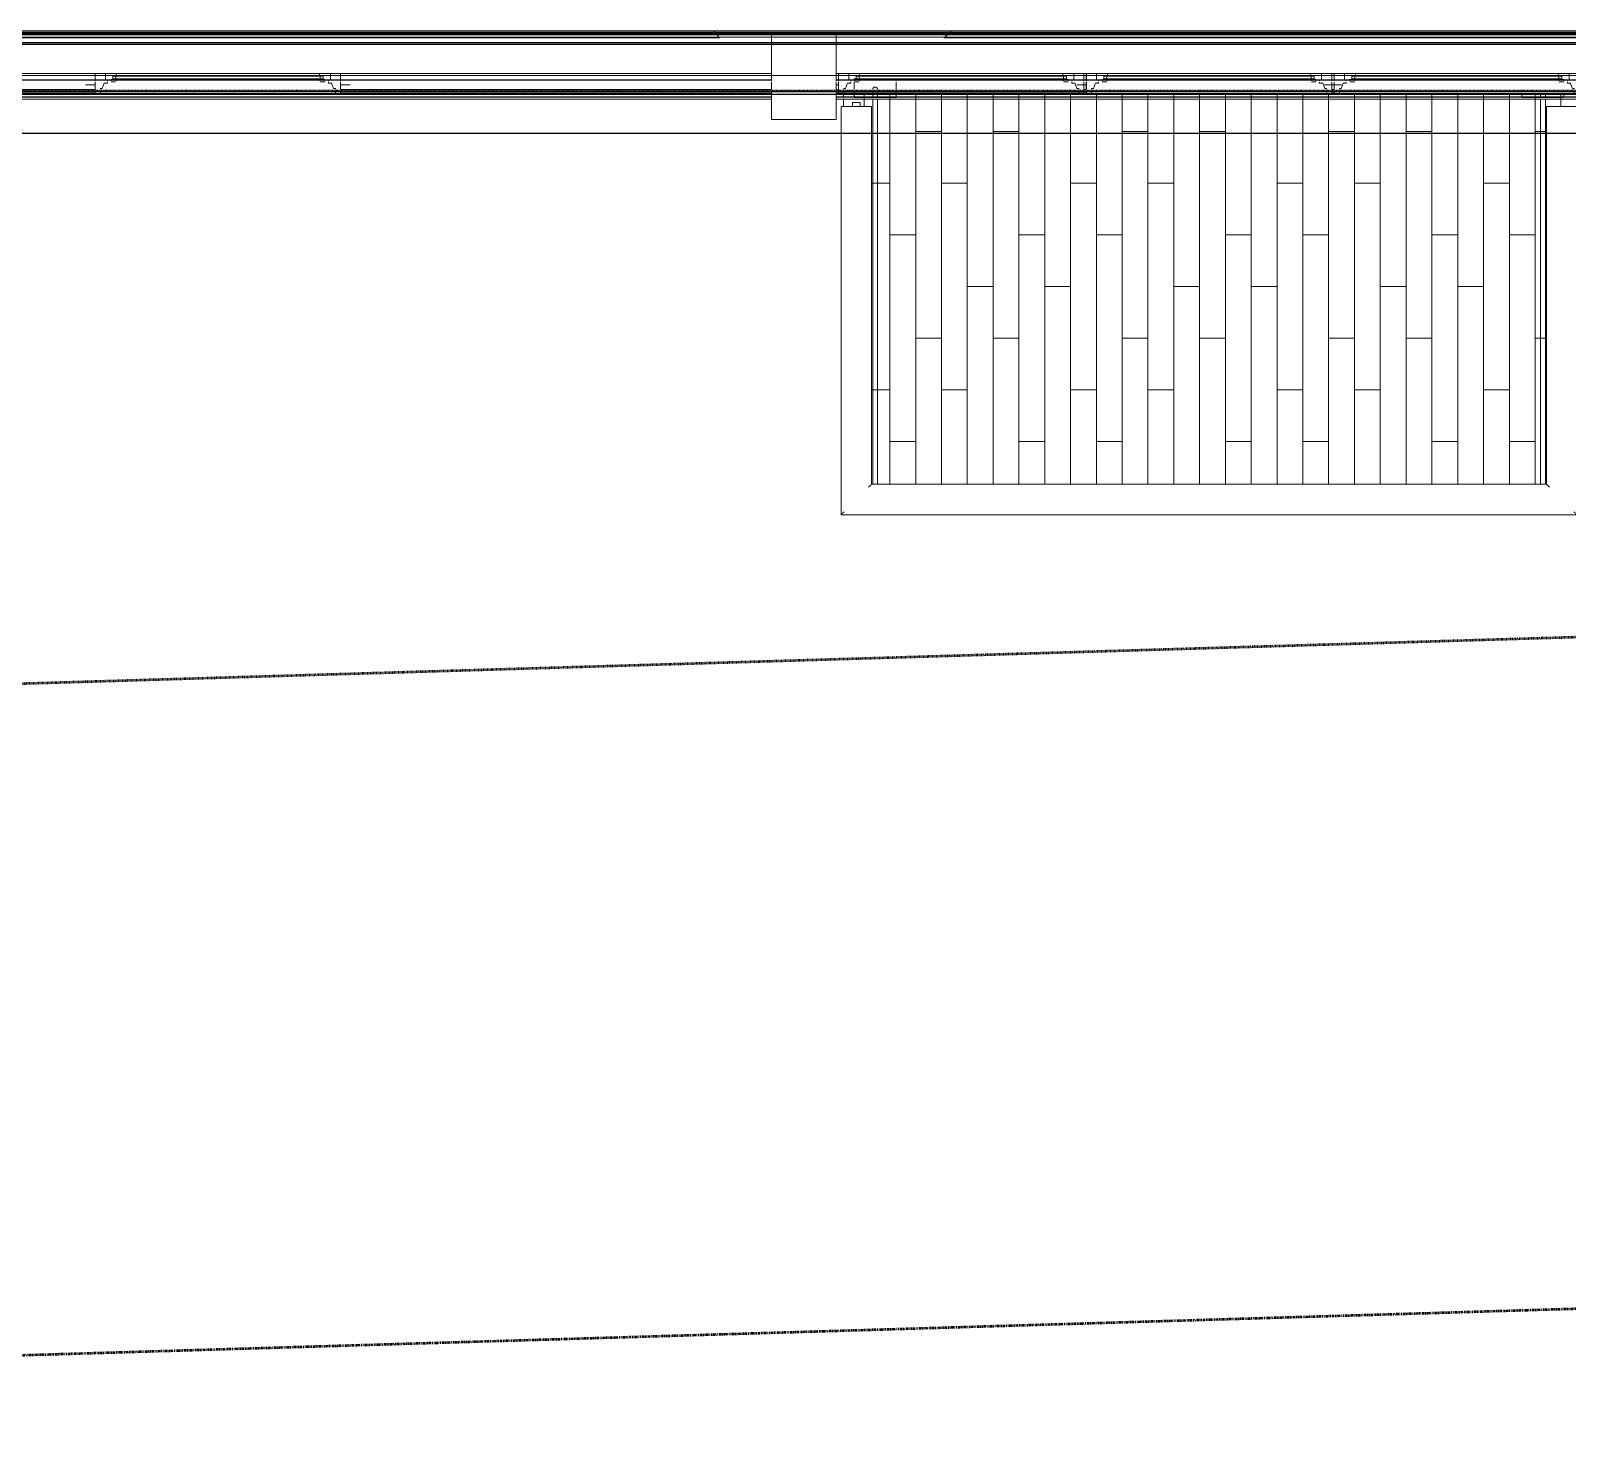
# Model space of a CAD drawing. Header units: inches. Extents: x -4235 to -464, y 9767 to 12269.
# Drawn here: x -3415.7 to -3177.6, y 9772 to 9989.6 of the extents above; entities that cross this region are included whole.
import ezdxf

# ---------------------------------------------------------------- set-up
doc = ezdxf.new("R2010")
doc.units = ezdxf.units.IN
doc.header["$MEASUREMENT"] = 0
doc.linetypes.add('Dash 1_16_', pattern=[0.125, 0.0625, -0.0625])
doc.linetypes.add('Double Dash 3_8_', pattern=[1, 0.375, -0.125, 0.125, -0.125, 0.125, -0.125])
for name, color, linetype, lineweight in [('A-DOOR-1', 31, 'Continuous', 9), ('A-DOOR-FRAM', 31, 'Continuous', 20), ('A-FLOR-1', 192, 'Continuous', 9), ('A-FLOR-HRAL', 11, 'Continuous', 9), ('A-FLOR-PATT-1', 9, 'Continuous', 9), ('A-GENM', 5, 'Continuous', 9), ('A-GLAZ-1', 151, 'Continuous', 9), ('A-GLAZ-2', 151, 'Continuous', 20), ('A-ROOF-1', 10, 'Dash 1_16_', 9), ('A-WALL-1', 113, 'Continuous', 9), ('C-PROP-LINE', 91, 'Double Dash 3_8_', 50), ('C-PROP-LINE-1', 91, 'Dash 1_16_', 50)]:
    doc.layers.add(name, color=color, linetype=linetype, lineweight=lineweight)

# ---------------------------------------------------------------- blocks, each defined once
blk = doc.blocks.new('Basic Wall _ EXT - FIBER CEMENT - LARGE - ___-2505169-BACKGROUND - ROOF PLAN')
at = {"layer": 'A-WALL-1'}
for p, q in [((-3444.51, 9981.94), (-3405.74, 9981.94)), ((-3405.74, 9981.94), (-3444.51, 9981.94)), ((-3405.74, 9981.91), (-3444.51, 9981.91)), ((-3405.74, 9981.91), (-3444.51, 9981.91)), ((-3367.71, 9981.94), (-3300.91, 9981.94)), ((-3300.91, 9981.94), (-3367.71, 9981.94)), ((-3300.91, 9981.91), (-3367.71, 9981.91)), ((-3300.91, 9981.91), (-3367.71, 9981.91)), ((-3290.91, 9981.94), (-3288.11, 9981.94)), ((-3288.11, 9981.94), (-3290.91, 9981.94)), ((-3288.11, 9981.91), (-3290.91, 9981.91)), ((-3288.11, 9981.91), (-3290.91, 9981.91)), ((-3288.11, 9981.94), (-3288.01, 9981.94)), ((-3288.01, 9981.94), (-3288.11, 9981.94)), ((-3288.01, 9981.91), (-3288.11, 9981.91)), ((-3288.01, 9981.91), (-3288.11, 9981.91)), ((-3287.98, 9981.94), (-3287.68, 9981.94)), ((-3287.68, 9981.94), (-3287.98, 9981.94)), ((-3287.68, 9981.91), (-3287.98, 9981.91)), ((-3287.68, 9981.91), (-3287.98, 9981.91)), ((-3287.65, 9981.94), (-3282.57, 9981.94)), ((-3282.57, 9981.94), (-3287.65, 9981.94)), ((-3282.57, 9981.91), (-3287.64, 9981.91)), ((-3282.57, 9981.91), (-3287.64, 9981.91)), ((-3282.53, 9981.94), (-3282.05, 9981.94)), ((-3282.05, 9981.94), (-3282.53, 9981.94)), ((-3282.05, 9981.91), (-3282.53, 9981.91)), ((-3282.05, 9981.91), (-3282.53, 9981.91)), ((-3282.03, 9981.94), (-3281.73, 9981.94)), ((-3281.73, 9981.94), (-3282.03, 9981.94)), ((-3281.73, 9981.91), (-3282.03, 9981.91)), ((-3281.73, 9981.91), (-3282.03, 9981.91)), ((-3281.72, 9981.94), (-3281.62, 9981.94)), ((-3281.62, 9981.94), (-3281.72, 9981.94)), ((-3281.62, 9981.91), (-3281.72, 9981.91)), ((-3281.62, 9981.91), (-3281.72, 9981.91)), ((-3281.62, 9981.94), (-3252.14, 9981.94)), ((-3252.14, 9981.94), (-3281.62, 9981.94)), ((-3252.14, 9981.91), (-3281.62, 9981.91)), ((-3252.14, 9981.91), (-3281.62, 9981.91)), ((-3214.11, 9981.94), (-3213.74, 9981.94)), ((-3213.74, 9981.94), (-3214.11, 9981.94)), ((-3213.74, 9981.91), (-3214.11, 9981.91)), ((-3213.74, 9981.91), (-3214.11, 9981.91)), ((-3405.74, 9979.9), (-3444.51, 9979.9)), ((-3405.74, 9979.9), (-3444.51, 9979.9)), ((-3444.51, 9979.87), (-3405.74, 9979.87)), ((-3405.74, 9979.87), (-3444.51, 9979.87)), ((-3300.91, 9979.9), (-3367.71, 9979.9)), ((-3300.91, 9979.9), (-3367.71, 9979.9)), ((-3367.71, 9979.87), (-3300.91, 9979.87)), ((-3300.91, 9979.87), (-3367.71, 9979.87)), ((-3288.12, 9979.9), (-3290.91, 9979.9)), ((-3288.12, 9979.9), (-3290.91, 9979.9)), ((-3290.91, 9979.87), (-3288.12, 9979.87)), ((-3288.12, 9979.87), (-3290.91, 9979.87)), ((-3288.03, 9979.9), (-3288.12, 9979.9)), ((-3288.03, 9979.9), (-3288.12, 9979.9)), ((-3288.12, 9979.87), (-3288.03, 9979.87)), ((-3288.03, 9979.87), (-3288.12, 9979.87)), ((-3285.24, 9979.9), (-3288.01, 9979.9)), ((-3285.24, 9979.9), (-3288.01, 9979.9)), ((-3288.01, 9979.87), (-3285.24, 9979.87)), ((-3285.24, 9979.87), (-3288.01, 9979.87)), ((-3285.13, 9979.9), (-3285.19, 9979.9)), ((-3285.13, 9979.9), (-3285.19, 9979.9)), ((-3285.19, 9979.87), (-3285.13, 9979.87)), ((-3285.13, 9979.87), (-3285.19, 9979.87)), ((-3285.07, 9979.9), (-3285.13, 9979.9)), ((-3285.07, 9979.9), (-3285.13, 9979.9)), ((-3285.13, 9979.87), (-3285.06, 9979.87)), ((-3285.06, 9979.87), (-3285.13, 9979.87)), ((-3284.96, 9979.9), (-3285.05, 9979.9)), ((-3284.96, 9979.9), (-3285.05, 9979.9)), ((-3285.05, 9979.87), (-3284.96, 9979.87)), ((-3284.96, 9979.87), (-3285.05, 9979.87)), ((-3284.87, 9979.9), (-3284.96, 9979.9)), ((-3284.87, 9979.9), (-3284.96, 9979.9)), ((-3284.96, 9979.87), (-3284.87, 9979.87)), ((-3284.87, 9979.87), (-3284.96, 9979.87)), ((-3284.77, 9979.9), (-3284.87, 9979.9)), ((-3284.77, 9979.9), (-3284.87, 9979.9)), ((-3284.87, 9979.87), (-3284.77, 9979.87)), ((-3284.77, 9979.87), (-3284.87, 9979.87)), ((-3284.68, 9979.9), (-3284.77, 9979.9)), ((-3284.68, 9979.9), (-3284.77, 9979.9)), ((-3284.77, 9979.87), (-3284.68, 9979.87)), ((-3284.68, 9979.87), (-3284.77, 9979.87)), ((-3284.6, 9979.9), (-3284.68, 9979.9)), ((-3284.6, 9979.9), (-3284.68, 9979.9)), ((-3284.68, 9979.87), (-3284.6, 9979.87)), ((-3284.6, 9979.87), (-3284.68, 9979.87)), ((-3284.54, 9979.9), (-3284.6, 9979.9)), ((-3284.54, 9979.9), (-3284.6, 9979.9)), ((-3284.6, 9979.87), (-3284.54, 9979.87)), ((-3284.54, 9979.87), (-3284.6, 9979.87)), ((-3281.64, 9979.9), (-3284.49, 9979.9)), ((-3281.64, 9979.9), (-3284.49, 9979.9)), ((-3284.49, 9979.87), (-3281.64, 9979.87)), ((-3281.64, 9979.87), (-3284.49, 9979.87)), ((-3252.14, 9979.9), (-3281.62, 9979.9)), ((-3252.14, 9979.9), (-3281.62, 9979.9)), ((-3281.62, 9979.87), (-3252.14, 9979.87)), ((-3252.14, 9979.87), (-3281.62, 9979.87)), ((-3213.74, 9979.9), (-3214.11, 9979.9)), ((-3213.74, 9979.9), (-3214.11, 9979.9)), ((-3214.11, 9979.87), (-3213.74, 9979.87)), ((-3213.74, 9979.87), (-3214.11, 9979.87))]:
    blk.add_line(p, q, dxfattribs=at)
blk = doc.blocks.new('Basic Wall _ EXT - FIBER CEMENT - LARGE - ___-2162463-BACKGROUND - ROOF PLAN')
at = {"layer": 'A-WALL-1'}
for p, q in [((-3549.34, 9981.94), (-3300.91, 9981.94)), ((-3300.91, 9981.94), (-3549.34, 9981.94)), ((-3300.91, 9981.91), (-3549.34, 9981.91)), ((-3300.91, 9981.91), (-3549.34, 9981.91)), ((-3290.91, 9981.94), (-3057.13, 9981.94)), ((-3057.13, 9981.94), (-3290.91, 9981.94)), ((-3057.13, 9981.91), (-3290.91, 9981.91)), ((-3057.13, 9981.91), (-3290.91, 9981.91)), ((-3300.91, 9979.32), (-3549.34, 9979.32)), ((-3300.91, 9979.31), (-3549.34, 9979.31)), ((-3300.91, 9979.31), (-3549.34, 9979.31)), ((-3300.91, 9979.3), (-3549.34, 9979.3)), ((-3300.91, 9979.28), (-3549.34, 9979.28)), ((-3300.91, 9979.28), (-3549.34, 9979.28)), ((-3549.34, 9978.98), (-3300.91, 9978.98)), ((-3057.14, 9979.32), (-3290.91, 9979.32)), ((-3057.14, 9979.31), (-3290.91, 9979.31)), ((-3057.14, 9979.31), (-3290.91, 9979.31)), ((-3057.14, 9979.3), (-3290.91, 9979.3)), ((-3057.14, 9979.28), (-3290.91, 9979.28)), ((-3057.14, 9979.28), (-3290.91, 9979.28)), ((-3290.91, 9978.98), (-3054.27, 9978.98))]:
    blk.add_line(p, q, dxfattribs=at)
blk = doc.blocks.new('Basic Wall _ EXT - FIBER CEMENT - SMALL - ___-2145937-BACKGROUND - ROOF PLAN')
at = {"layer": 'A-WALL-1'}
for p, q in [((-2075.54, 9987.44), (-3853.48, 9987.44)), ((-2075.54, 9987.44), (-3853.48, 9987.44)), ((-2075.62, 9987.51), (-3853.4, 9987.51)), ((-2075.62, 9987.51), (-3853.4, 9987.51)), ((-3853.2, 9987.72), (-2075.83, 9987.72)), ((-2075.83, 9987.72), (-3853.2, 9987.72)), ((-3852.33, 9988.59), (-2076.7, 9988.59)), ((-2076.7, 9988.59), (-3852.33, 9988.59)), ((-2077.05, 9988.94), (-3851.97, 9988.94)), ((-2077.1, 9988.99), (-3851.93, 9988.99)), ((-2077.11, 9989), (-3851.92, 9989)), ((-2077.18, 9989.07), (-3851.85, 9989.07)), ((-2077.17, 9989.06), (-3851.85, 9989.06)), ((-2077.17, 9989.06), (-3851.85, 9989.06)), ((-2077.2, 9989.09), (-3851.82, 9989.09)), ((-2077.24, 9989.13), (-3851.78, 9989.13)), ((-2077.25, 9989.14), (-3851.77, 9989.14)), ((-2077.4, 9989.29), (-3851.63, 9989.29)), ((-2077.6, 9989.49), (-3851.42, 9989.49)), ((-2077.67, 9989.56), (-3851.35, 9989.56)), ((-2070.72, 9982.61), (-3858.3, 9982.61)), ((-2070.72, 9982.61), (-3858.3, 9982.61)), ((-3860.81, 9980.11), (-2068.22, 9980.11)), ((-2068.29, 9980.19), (-3860.73, 9980.19)), ((-2068.29, 9980.19), (-3860.73, 9980.19)), ((-2067.77, 9979.66), (-3861.25, 9979.66)), ((-2067.84, 9979.73), (-3861.19, 9979.73)), ((-3867.29, 9973.63), (-2061.73, 9973.63)), ((-2061.73, 9973.63), (-3867.29, 9973.63)), ((-2061.81, 9973.7), (-3867.21, 9973.7)), ((-2061.81, 9973.7), (-3867.21, 9973.7))]:
    blk.add_line(p, q, dxfattribs=at)
blk = doc.blocks.new('Window-Double_Hung-Andersen-400_Series-Tilt_Wash - DOUBLE HUNG - COTTAGE - 3RD FLOOR-V56-BACKGROUND - ROOF PLAN')
at = {"layer": 'A-GLAZ-1'}
for p, q in [((-16.29, -2.13), (-15.7, -2.13)), ((-15.82, -2.5), (-15.82, -2.13)), ((-15.7, -2), (15.7, -2)), ((-15.7, -2.13), (15.7, -2.13)), ((16.29, -2.13), (15.7, -2.13)), ((15.82, -2.5), (15.82, -2.13)), ((-16.29, -2.5), (-15.7, -2.5)), ((-15.7, -2.5), (15.7, -2.5)), ((-15.7, -2.63), (15.7, -2.63)), ((16.29, -2.5), (15.7, -2.5))]:
    blk.add_line(p, q, dxfattribs=at)
at = {"layer": 'A-GLAZ-2'}
for p, q in [((-19.01, -2.01), (-19.01, -1.69)), ((-19.01, -2.69), (-19.01, -2.01)), ((-17.42, -2.01), (-17.42, -1.69)), ((-17.42, -2.69), (-17.42, -2.01)), ((-15.7, -2), (-16.29, -2)), ((-16.29, -2.63), (-16.29, -2.01)), ((-15.78, -1.69), (-15.7, -2)), ((15.78, -1.69), (15.7, -2)), ((15.7, -2), (16.29, -2)), ((16.29, -2.63), (16.29, -2.01)), ((17.42, -2.01), (17.42, -1.69)), ((17.42, -2.69), (17.42, -2.01)), ((19.01, -1.69), (19.01, -2.01)), ((19.01, -2.01), (19.01, -2.69)), ((-19.01, -3.44), (-20.51, -3.44)), ((-19.01, -2.84), (-19.01, -2.72)), ((-19.01, -4.11), (-19.01, -3.06)), ((-19.01, -4.81), (-19.01, -4.56)), ((-18.2, -4), (-17.92, -4)), ((-18.2, -4.11), (-18.2, -4)), ((-18.2, -4.81), (-18.2, -4.56)), ((-17.92, -4), (-17.61, -3.19)), ((-17.61, -3.19), (-17.14, -3.19)), ((-17.42, -2.75), (-16.57, -2.75)), ((-17.14, -2.84), (-17.14, -2.75)), ((-17.14, -3.19), (-17.14, -3.06)), ((-16.57, -2.63), (-16.57, -2.69)), ((-15.7, -2.63), (-16.57, -2.63)), ((-16.57, -2.72), (-16.57, -2.84)), ((-15.86, -2.97), (-16.57, -2.97)), ((-15.8, -2.84), (-15.74, -2.72)), ((-15.73, -2.69), (-15.7, -2.63)), ((15.7, -2.63), (16.57, -2.63)), ((15.8, -2.84), (15.74, -2.72)), ((15.86, -2.97), (16.57, -2.97)), ((16.57, -2.63), (16.57, -2.68)), ((16.57, -2.72), (16.57, -2.84)), ((17.42, -2.75), (16.57, -2.75)), ((17.14, -2.84), (17.14, -2.75)), ((17.14, -3.06), (17.14, -3)), ((17.14, -3.19), (17.14, -3.06)), ((17.61, -3.19), (17.14, -3.19)), ((17.64, -3.27), (17.61, -3.19)), ((17.92, -4), (17.64, -3.27)), ((18.2, -4), (17.92, -4)), ((18.2, -4.11), (18.2, -4)), ((18.2, -4.81), (18.2, -4.56)), ((19.01, -2.72), (19.01, -2.84)), ((19.01, -3), (19.01, -4.11)), ((19.01, -3.44), (20.51, -3.44)), ((19.01, -4.56), (19.01, -4.81)), ((19.01, -4.81), (-19.01, -4.81))]:
    blk.add_line(p, q, dxfattribs=at)
blk = doc.blocks.new('Window-Double_Hung-Andersen-400_Series-Tilt_Wash - DOUBLE HUNG - COTTAGE - 3RD FLOOR-V57-BACKGROUND - ROOF PLAN')
at = {"layer": 'A-GLAZ-1'}
for p, q in [((-16.29, -2.13), (-15.7, -2.13)), ((-15.82, -2.5), (-15.82, -2.13)), ((-15.7, -2), (15.7, -2)), ((-15.7, -2.13), (15.7, -2.13)), ((16.29, -2.13), (15.7, -2.13)), ((15.82, -2.5), (15.82, -2.13)), ((-16.29, -2.5), (-15.7, -2.5)), ((-15.7, -2.5), (15.7, -2.5)), ((-15.7, -2.63), (15.7, -2.63)), ((16.29, -2.5), (15.7, -2.5))]:
    blk.add_line(p, q, dxfattribs=at)
at = {"layer": 'A-GLAZ-2'}
for p, q in [((-19.01, -2.01), (-19.01, -1.69)), ((-19.01, -2.69), (-19.01, -2.01)), ((-17.42, -2.01), (-17.42, -1.69)), ((-17.42, -2.69), (-17.42, -2.01)), ((-15.7, -2), (-16.29, -2)), ((-16.29, -2.63), (-16.29, -2.01)), ((-15.78, -1.69), (-15.7, -2)), ((15.78, -1.69), (15.7, -2)), ((15.7, -2), (16.29, -2)), ((16.29, -2.63), (16.29, -2.01)), ((17.42, -2.01), (17.42, -1.69)), ((17.42, -2.69), (17.42, -2.01)), ((19.01, -1.69), (19.01, -2.01)), ((19.01, -2.01), (19.01, -2.69)), ((-19.01, -3.44), (-20.51, -3.44)), ((-19.01, -2.84), (-19.01, -2.72)), ((-19.01, -4.11), (-19.01, -3)), ((-19.01, -4.81), (-19.01, -4.56)), ((-18.2, -4), (-17.92, -4)), ((-18.2, -4.11), (-18.2, -4)), ((-18.2, -4.81), (-18.2, -4.56)), ((-17.92, -4), (-17.61, -3.19)), ((-17.61, -3.19), (-17.14, -3.19)), ((-17.42, -2.75), (-16.57, -2.75)), ((-17.14, -2.84), (-17.14, -2.75)), ((-17.14, -3.19), (-17.14, -3)), ((-16.57, -2.63), (-16.57, -2.69)), ((-15.7, -2.63), (-16.57, -2.63)), ((-16.57, -2.72), (-16.57, -2.84)), ((-15.86, -2.97), (-16.57, -2.97)), ((-15.8, -2.84), (-15.74, -2.72)), ((-15.73, -2.69), (-15.7, -2.63)), ((15.73, -2.69), (15.7, -2.63)), ((15.7, -2.63), (16.57, -2.63)), ((15.8, -2.84), (15.74, -2.72)), ((15.86, -2.97), (16.57, -2.97)), ((16.57, -2.63), (16.57, -2.69)), ((16.57, -2.72), (16.57, -2.84)), ((17.42, -2.75), (16.57, -2.75)), ((17.14, -2.84), (17.14, -2.75)), ((17.14, -3.19), (17.14, -3.01)), ((17.61, -3.19), (17.14, -3.19)), ((17.92, -4), (17.61, -3.19)), ((18.2, -4), (17.92, -4)), ((18.2, -4.11), (18.2, -4)), ((18.2, -4.81), (18.2, -4.56)), ((19.01, -2.72), (19.01, -2.84)), ((19.01, -3.06), (19.01, -4.11)), ((19.01, -3.44), (20.51, -3.44)), ((19.01, -4.56), (19.01, -4.81)), ((19.01, -4.81), (-19.01, -4.81))]:
    blk.add_line(p, q, dxfattribs=at)
blk = doc.blocks.new('Window-Double_Hung-Andersen-400_Series-Tilt_Wash - DOUBLE HUNG - COTTAGE - 3RD FLOOR-V58-BACKGROUND - ROOF PLAN')
at = {"layer": 'A-GLAZ-1'}
for p, q in [((-16.29, -2.13), (-15.7, -2.13)), ((-15.82, -2.5), (-15.82, -2.13)), ((-15.7, -2), (15.7, -2)), ((-15.7, -2.13), (15.7, -2.13)), ((16.29, -2.13), (15.7, -2.13)), ((15.82, -2.5), (15.82, -2.13)), ((-16.29, -2.5), (-15.7, -2.5)), ((-15.7, -2.5), (15.7, -2.5)), ((-15.7, -2.63), (15.7, -2.63)), ((16.29, -2.5), (15.7, -2.5))]:
    blk.add_line(p, q, dxfattribs=at)
at = {"layer": 'A-GLAZ-2'}
for p, q in [((-19.01, -2.01), (-19.01, -1.69)), ((-19.01, -2.69), (-19.01, -2.01)), ((-17.42, -2.01), (-17.42, -1.69)), ((-17.42, -2.69), (-17.42, -2.01)), ((-15.7, -2), (-16.29, -2)), ((-16.29, -2.63), (-16.29, -2.01)), ((-15.78, -1.69), (-15.7, -2)), ((15.78, -1.69), (15.7, -2)), ((15.7, -2), (16.29, -2)), ((16.29, -2.63), (16.29, -2.03)), ((17.42, -2.01), (17.42, -1.69)), ((17.42, -2.69), (17.42, -2.02)), ((19.01, -1.69), (19.01, -2.01)), ((19.01, -2.02), (19.01, -2.69)), ((-19.01, -3.44), (-20.51, -3.44)), ((-19.01, -2.84), (-19.01, -2.72)), ((-19.01, -4.11), (-19.01, -3)), ((-19.01, -4.81), (-19.01, -4.56)), ((-18.2, -4), (-17.92, -4)), ((-18.2, -4.11), (-18.2, -4)), ((-18.2, -4.81), (-18.2, -4.56)), ((-17.92, -4), (-17.61, -3.19)), ((-17.61, -3.19), (-17.14, -3.19)), ((-17.42, -2.75), (-16.57, -2.75)), ((-17.14, -2.84), (-17.14, -2.79)), ((-17.14, -3.19), (-17.14, -3)), ((-16.57, -2.63), (-16.57, -2.69)), ((-15.7, -2.63), (-16.57, -2.63)), ((-16.57, -2.72), (-16.57, -2.84)), ((-15.86, -2.97), (-16.57, -2.97)), ((-15.8, -2.84), (-15.74, -2.72)), ((-15.73, -2.69), (-15.7, -2.63)), ((15.73, -2.69), (15.7, -2.63)), ((15.7, -2.63), (16.57, -2.63)), ((15.79, -2.83), (15.74, -2.72)), ((15.86, -2.97), (16.57, -2.97)), ((16.57, -2.63), (16.57, -2.69)), ((16.57, -2.72), (16.57, -2.83)), ((17.42, -2.75), (16.57, -2.75)), ((17.14, -2.83), (17.14, -2.75)), ((17.14, -3.19), (17.14, -3)), ((17.61, -3.19), (17.14, -3.19)), ((17.92, -4), (17.61, -3.19)), ((18.2, -4), (17.92, -4)), ((18.2, -4.11), (18.2, -4)), ((18.2, -4.81), (18.2, -4.56)), ((19.01, -2.72), (19.01, -2.83)), ((19.01, -3), (19.01, -4.11)), ((19.01, -3.44), (20.51, -3.44)), ((19.01, -4.56), (19.01, -4.81)), ((19.01, -4.81), (-19.01, -4.81))]:
    blk.add_line(p, q, dxfattribs=at)
blk = doc.blocks.new('Door-Inswing-Andersen-400_Series-Single - 3_ 0-1_8_ x custom height - 2ND FLOOR-2897953-BACKGROUND - ROOF PLAN')
at = {"layer": 'A-DOOR-FRAM'}
for p, q in [((-19.69, -3.44), (-19.01, -3.44)), ((19.39, -3.44), (19.01, -3.44))]:
    blk.add_line(p, q, dxfattribs=at)
blk = doc.blocks.new('Window-Double_Hung-Andersen-400_Series-Tilt_Wash - DOUBLE HUNG - REVERSE COTTAGE - 2ND FLOOR-2889033-BACKGROUND - ROOF PLAN')
at = {"layer": 'A-GLAZ-1'}
for p, q in [((-16.29, 2.5), (-15.7, 2.5)), ((-15.82, 2.5), (-15.82, 2.12)), ((-15.7, 2.63), (10.09, 2.63)), ((-15.7, 2.5), (10.09, 2.5)), ((10.09, 2.63), (10.2, 2.63)), ((10.09, 2.5), (10.2, 2.5)), ((10.2, 2.63), (10.51, 2.63)), ((10.2, 2.5), (10.53, 2.5)), ((10.53, 2.63), (11.02, 2.63)), ((10.53, 2.5), (11.04, 2.5)), ((11.04, 2.63), (11.69, 2.63)), ((11.04, 2.5), (11.72, 2.5)), ((11.72, 2.63), (12.47, 2.63)), ((11.72, 2.5), (12.5, 2.5)), ((12.5, 2.63), (13.3, 2.63)), ((12.5, 2.5), (13.34, 2.5)), ((13.34, 2.63), (14.15, 2.63)), ((13.34, 2.5), (14.18, 2.5)), ((14.18, 2.63), (14.93, 2.63)), ((14.18, 2.5), (14.97, 2.5)), ((14.97, 2.63), (15.61, 2.63)), ((14.97, 2.5), (15.64, 2.5)), ((15.64, 2.63), (15.7, 2.63)), ((15.64, 2.5), (15.7, 2.5)), ((16.16, 2.5), (15.7, 2.5)), ((15.82, 2.49), (15.82, 2.12)), ((16.29, 2.5), (16.16, 2.5)), ((-16.29, 2.12), (-15.7, 2.12)), ((-15.7, 2.12), (15.7, 2.12)), ((-15.7, 2), (15.7, 2)), ((16.29, 2.12), (15.7, 2.12))]:
    blk.add_line(p, q, dxfattribs=at)
at = {"layer": 'A-GLAZ-2'}
for p, q in [((10.09, 4.81), (-19.01, 4.81)), ((-19.01, 4.81), (-19.01, 4.76)), ((-18.2, 4.81), (-18.2, 4.76)), ((12.97, 4.81), (10.12, 4.81)), ((13.08, 4.81), (13.02, 4.81)), ((13.15, 4.81), (13.08, 4.81)), ((13.24, 4.81), (13.15, 4.81)), ((13.34, 4.81), (13.24, 4.81)), ((13.44, 4.81), (13.34, 4.81)), ((13.52, 4.81), (13.44, 4.81)), ((13.61, 4.81), (13.53, 4.81)), ((13.67, 4.81), (13.61, 4.81)), ((16.48, 4.81), (13.72, 4.81)), ((16.59, 4.81), (16.5, 4.81)), ((19.01, 4.81), (16.59, 4.81)), ((18.2, 4.81), (18.2, 4.76)), ((19.01, 4.76), (19.01, 4.81)), ((-19.01, 3.44), (-19.39, 3.44)), ((-19.01, 4.76), (-19.01, 4.56)), ((-19.01, 4.11), (-19.01, 3)), ((-19.01, 2.84), (-19.01, 2.72)), ((-19.01, 2.69), (-19.01, 2.01)), ((-18.2, 4.76), (-18.2, 4.56)), ((-18.2, 4.11), (-18.2, 4)), ((-18.2, 4), (-17.92, 4)), ((-17.92, 4), (-17.61, 3.19)), ((-17.61, 3.19), (-17.14, 3.19)), ((-17.42, 2.75), (-16.57, 2.75)), ((-17.42, 2.69), (-17.42, 2.01)), ((-17.14, 3.19), (-17.14, 3)), ((-17.14, 2.84), (-17.14, 2.75)), ((-15.86, 2.97), (-16.57, 2.97)), ((-16.57, 2.72), (-16.57, 2.84)), ((-16.57, 2.63), (-16.57, 2.69)), ((-15.7, 2.63), (-16.57, 2.63)), ((-16.29, 2.63), (-16.29, 2.01)), ((-15.8, 2.84), (-15.74, 2.72)), ((-15.73, 2.69), (-15.7, 2.63)), ((15.73, 2.69), (15.7, 2.63)), ((15.7, 2.63), (16.13, 2.63)), ((15.8, 2.84), (15.74, 2.72)), ((15.86, 2.97), (16.57, 2.97)), ((16.16, 2.63), (16.47, 2.63)), ((16.29, 2.63), (16.29, 2.49)), ((16.29, 2.49), (16.29, 2.01)), ((16.48, 2.63), (16.57, 2.63)), ((16.57, 2.72), (16.57, 2.84)), ((16.57, 2.63), (16.57, 2.69)), ((17.42, 2.75), (16.59, 2.75)), ((17.14, 3.19), (17.14, 3)), ((17.61, 3.19), (17.14, 3.19)), ((17.14, 2.84), (17.14, 2.75)), ((17.42, 2.69), (17.42, 2.01)), ((17.92, 4), (17.61, 3.19)), ((18.2, 4), (17.92, 4)), ((18.2, 4.76), (18.2, 4.56)), ((18.2, 4.11), (18.2, 4)), ((19.01, 4.56), (19.01, 4.76)), ((19.01, 3), (19.01, 4.11)), ((19.01, 3.44), (19.39, 3.44)), ((19.01, 2.72), (19.01, 2.84)), ((19.01, 2.01), (19.01, 2.69)), ((-19.01, 2.01), (-19.01, 1.69)), ((-17.42, 2.01), (-17.42, 1.69)), ((-15.7, 2), (-16.29, 2)), ((-15.78, 1.69), (-15.7, 2)), ((15.7, 2), (16.29, 2)), ((15.78, 1.69), (15.7, 2)), ((17.42, 2.01), (17.42, 1.69)), ((19.01, 1.69), (19.01, 2.01))]:
    blk.add_line(p, q, dxfattribs=at)
blk = doc.blocks.new('Family1 - SCUPPER - east_west-2920096-BACKGROUND - ROOF PLAN')
at = {"layer": 'A-GENM'}
for p, q in [((-5, 8.81), (5, 8.81)), ((-5, 4.97), (-5, 8.81)), ((5, 8.81), (5, 4.97)), ((-5, 4.56), (-5, 4.97)), ((5, 4.97), (5, 4.56)), ((-5, 3), (-5, 4.11)), ((-5, 2.01), (-5, 2.84)), ((5, 4.11), (5, 3)), ((5, 2.84), (5, 2.01)), ((-5, -2.81), (-5, 2.01)), ((5, 2.01), (5, -2.81)), ((-5, -2.89), (-5, -2.81)), ((-5, -3.09), (-5, -2.89)), ((-5, -3.96), (-5, -3.09)), ((-5, -4.31), (-5, -3.96)), ((5, -4.44), (-5, -4.44)), ((5, -2.81), (5, -2.89)), ((5, -2.89), (5, -3.09)), ((5, -3.09), (5, -3.96)), ((5, -3.96), (5, -4.31))]:
    blk.add_line(p, q, dxfattribs=at)
blk = doc.blocks.new('Railing - Baluster_01-V162-BACKGROUND - ROOF PLAN')
at = {"layer": 'A-FLOR-HRAL'}
for p, q in [((-0.59, 1.18), (0.59, 1.18)), ((-0.59, 0.59), (-0.59, 1.18)), ((0.59, 1.18), (0.59, 0.59))]:
    blk.add_line(p, q, dxfattribs=at)
blk = doc.blocks.new('Railing - Railing-2700278-BACKGROUND - ROOF PLAN')
at = {"layer": 'A-FLOR-HRAL'}
for p, q in [((-3290.15, 9977.83), (-3290.15, 9973.7)), ((-3290.15, 9977.83), (-3290.13, 9977.83)), ((-3290.13, 9977.83), (-3290.09, 9977.83)), ((-3290.09, 9977.83), (-3289.68, 9977.83)), ((-3289.68, 9977.83), (-3285.9, 9977.83)), ((-3285.9, 9977.83), (-3285.77, 9977.83)), ((-3285.77, 9977.83), (-3285.42, 9977.83)), ((-3285.42, 9973.7), (-3285.42, 9977.83)), ((-3180.82, 9977.83), (-3180.82, 9973.7)), ((-3180.82, 9977.83), (-3180.35, 9977.83)), ((-3180.35, 9977.83), (-3176.57, 9977.83)), ((-3176.57, 9977.83), (-3176.1, 9977.83)), ((-3176.1, 9973.7), (-3176.1, 9977.83)), ((-3290.15, 9973.7), (-3290.15, 9973.63)), ((-3290.15, 9973.63), (-3290.15, 9914.58)), ((-3285.42, 9973.63), (-3285.42, 9973.7)), ((-3285.42, 9919.3), (-3285.42, 9973.63)), ((-3180.82, 9973.7), (-3180.82, 9973.63)), ((-3180.82, 9973.63), (-3180.82, 9919.3)), ((-3176.1, 9973.63), (-3176.1, 9973.7)), ((-3176.1, 9914.58), (-3176.1, 9973.63)), ((-3180.82, 9919.3), (-3285.42, 9919.3)), ((-3290.15, 9914.58), (-3176.1, 9914.58))]:
    blk.add_line(p, q, dxfattribs=at)
for points, knots in [([(-3285.9, 9918.83), (-3285.86, 9918.87), (-3285.79, 9918.93), (-3285.72, 9919.01), (-3285.67, 9919.06), (-3285.63, 9919.09), (-3285.6, 9919.13), (-3285.57, 9919.16), (-3285.54, 9919.18), (-3285.51, 9919.21), (-3285.49, 9919.24), (-3285.46, 9919.27), (-3285.43, 9919.29), (-3285.42, 9919.3), (-3285.42, 9919.3)], [0, 0, 0, 0, 0.166667, 0.25, 0.333333, 0.375, 0.416667, 0.5, 0.541667, 0.583333, 0.666667, 0.75, 0.833333, 1, 1, 1, 1]), ([(-3180.35, 9918.83), (-3180.39, 9918.87), (-3180.45, 9918.93), (-3180.53, 9919.01), (-3180.58, 9919.06), (-3180.61, 9919.09), (-3180.65, 9919.13), (-3180.68, 9919.16), (-3180.71, 9919.18), (-3180.73, 9919.21), (-3180.76, 9919.24), (-3180.79, 9919.27), (-3180.82, 9919.29), (-3180.82, 9919.3), (-3180.82, 9919.3)], [0, 0, 0, 0, 0.166667, 0.25, 0.333333, 0.375, 0.416667, 0.5, 0.541667, 0.583333, 0.666667, 0.75, 0.833333, 1, 1, 1, 1]), ([(-3290.15, 9914.58), (-3290.15, 9914.58), (-3290.14, 9914.59), (-3290.11, 9914.61), (-3290.09, 9914.64), (-3290.06, 9914.67), (-3290.03, 9914.69), (-3290, 9914.72), (-3289.96, 9914.76), (-3289.92, 9914.8), (-3289.89, 9914.84), (-3289.85, 9914.88), (-3289.78, 9914.95), (-3289.72, 9915.01), (-3289.68, 9915.05)], [0, 0, 0, 0, 0.166667, 0.25, 0.333333, 0.416667, 0.458333, 0.5, 0.583333, 0.666667, 0.708333, 0.75, 0.833333, 1, 1, 1, 1]), ([(-3176.1, 9914.58), (-3176.1, 9914.58), (-3176.11, 9914.59), (-3176.13, 9914.61), (-3176.16, 9914.64), (-3176.19, 9914.67), (-3176.22, 9914.69), (-3176.24, 9914.72), (-3176.28, 9914.76), (-3176.33, 9914.8), (-3176.36, 9914.84), (-3176.4, 9914.88), (-3176.47, 9914.95), (-3176.53, 9915.01), (-3176.57, 9915.05)], [0, 0, 0, 0, 0.166667, 0.25, 0.333333, 0.416667, 0.458333, 0.5, 0.583333, 0.666667, 0.708333, 0.75, 0.833333, 1, 1, 1, 1])]:
    blk.add_open_spline(points, degree=3, knots=knots, dxfattribs=at)
blk.add_blockref('Railing - Baluster_01-V162-BACKGROUND - ROOF PLAN', (-3287.79, 9977.24))
blk = doc.blocks.new('Walls 15 - Walls 1-2569682-BACKGROUND - ROOF PLAN')
at = {"layer": 'A-WALL-1'}
for p, q in [((-3288.12, 9982.13), (-3288.12, 9981.94)), ((-3288.12, 9982.13), (-3288.01, 9982.13)), ((-3287.16, 9982.13), (-3288.12, 9982.13)), ((-3288.12, 9981.91), (-3288.12, 9981.79)), ((-3288.12, 9981.62), (-3288.12, 9980.52)), ((-3288.12, 9980.07), (-3288.12, 9979.66)), ((-3288.01, 9982.13), (-3287.16, 9982.13)), ((-3287.16, 9982.13), (-3286.49, 9982.13)), ((-3286.49, 9982.13), (-3287.16, 9982.13)), ((-3286.49, 9982.13), (-3283.24, 9982.13)), ((-3284.02, 9982.13), (-3286.49, 9982.13)), ((-3285.24, 9980.07), (-3285.24, 9979.66)), ((-3284.49, 9979.66), (-3284.49, 9980.07)), ((-3282.57, 9982.13), (-3284.02, 9982.13)), ((-3283.24, 9982.13), (-3282.05, 9982.13)), ((-3282.05, 9982.13), (-3282.57, 9982.13)), ((-3282.05, 9982.13), (-3281.73, 9982.13)), ((-3281.73, 9982.13), (-3282.05, 9982.13)), ((-3281.73, 9982.13), (-3281.62, 9982.13)), ((-3281.62, 9982.13), (-3281.73, 9982.13)), ((-3281.62, 9981.94), (-3281.62, 9982.13)), ((-3281.62, 9981.79), (-3281.62, 9981.91)), ((-3281.62, 9980.52), (-3281.62, 9981.62)), ((-3281.62, 9979.66), (-3281.62, 9980.07)), ((-3288.12, 9979.66), (-3288.12, 9979.32)), ((-3288.12, 9979.28), (-3288.12, 9979.2)), ((-3288.12, 9979.2), (-3287.68, 9979.2)), ((-3288.01, 9979.2), (-3288.12, 9979.2)), ((-3287.68, 9979.2), (-3288.01, 9979.2)), ((-3287.68, 9979.2), (-3285.24, 9979.2)), ((-3287.16, 9979.2), (-3287.68, 9979.2)), ((-3284.87, 9979.2), (-3287.16, 9979.2)), ((-3285.24, 9979.66), (-3285.24, 9979.32)), ((-3285.24, 9979.28), (-3285.24, 9979.2)), ((-3285.24, 9979.2), (-3285.24, 9979.15)), ((-3285.24, 9978.99), (-3285.24, 9973.7)), ((-3285.19, 9979.2), (-3285.13, 9979.2)), ((-3285.13, 9979.2), (-3285.06, 9979.2)), ((-3285.05, 9979.2), (-3284.96, 9979.2)), ((-3284.96, 9979.2), (-3284.87, 9979.2)), ((-3284.02, 9979.2), (-3284.87, 9979.2)), ((-3284.86, 9979.2), (-3284.77, 9979.2)), ((-3284.77, 9979.2), (-3284.68, 9979.2)), ((-3284.67, 9979.2), (-3284.6, 9979.2)), ((-3284.6, 9979.2), (-3284.54, 9979.2)), ((-3284.49, 9979.32), (-3284.49, 9979.66)), ((-3284.49, 9979.2), (-3284.49, 9979.28)), ((-3284.49, 9979.15), (-3284.49, 9979.2)), ((-3284.49, 9979.2), (-3282.57, 9979.2)), ((-3284.49, 9973.7), (-3284.49, 9978.99)), ((-3283.24, 9979.2), (-3284.02, 9979.2)), ((-3281.62, 9979.2), (-3283.24, 9979.2)), ((-3282.57, 9979.2), (-3282.05, 9979.2)), ((-3282.05, 9979.2), (-3281.73, 9979.2)), ((-3281.73, 9979.2), (-3281.62, 9979.2)), ((-3281.62, 9979.32), (-3281.62, 9979.66)), ((-3281.62, 9979.2), (-3281.62, 9979.28)), ((-3285.24, 9973.7), (-3285.24, 9973.63)), ((-3285.24, 9973.63), (-3285.24, 9919.3)), ((-3284.49, 9973.63), (-3284.49, 9973.7)), ((-3284.49, 9919.3), (-3284.49, 9973.63))]:
    blk.add_line(p, q, dxfattribs=at)
for start_param, end_param in [(2.617994, 3.109327), (2.356194, 2.617994), (2.094395, 2.356194), (4.006728, 4.18879), (1.832596, 2.094395), (1.308997, 1.832596), (4.45059, 4.587024), (4.837754, 4.974188), (0.261799, 1.308997), (5.235988, 5.417971), (0.032265, 0.261799)]:
    blk.add_ellipse((-3284.87, 9980.51), major_axis=(0.375, 0), ratio=0.86769, start_param=start_param, end_param=end_param, dxfattribs=at)
blk = doc.blocks.new('Walls 16 - Walls 1-2569701-BACKGROUND - ROOF PLAN')
at = {"layer": 'A-WALL-1'}
for p, q in [((-3184.62, 9979.81), (-3184.62, 9979.66)), ((-3184.62, 9979.66), (-3184.62, 9979.32)), ((-3184.62, 9979.28), (-3184.62, 9979.2)), ((-3184.62, 9979.2), (-3182.21, 9979.2)), ((-3184.51, 9979.2), (-3184.62, 9979.2)), ((-3184.19, 9979.2), (-3184.51, 9979.2)), ((-3183.67, 9979.2), (-3184.19, 9979.2)), ((-3183, 9979.2), (-3183.67, 9979.2)), ((-3182.21, 9979.2), (-3183, 9979.2)), ((-3182.21, 9979.2), (-3181.75, 9979.2)), ((-3181.37, 9979.2), (-3182.21, 9979.2)), ((-3181.75, 9979.81), (-3181.75, 9979.66)), ((-3181.75, 9979.66), (-3181.75, 9979.32)), ((-3181.75, 9979.28), (-3181.75, 9979.2)), ((-3181.75, 9979.2), (-3181.75, 9979.15)), ((-3181.75, 9979), (-3181.75, 9973.7)), ((-3181.7, 9979.2), (-3181.64, 9979.2)), ((-3181.64, 9979.2), (-3181.56, 9979.2)), ((-3181.56, 9979.2), (-3181.47, 9979.2)), ((-3181.47, 9979.2), (-3181.37, 9979.2)), ((-3181.37, 9979.2), (-3181.27, 9979.2)), ((-3179.07, 9979.2), (-3181.37, 9979.2)), ((-3181.27, 9979.2), (-3181.18, 9979.2)), ((-3181.18, 9979.2), (-3181.1, 9979.2)), ((-3181.1, 9979.2), (-3181.04, 9979.2)), ((-3181, 9979.66), (-3181, 9979.81)), ((-3181, 9979.32), (-3181, 9979.66)), ((-3181, 9979.2), (-3181, 9979.28)), ((-3181, 9979.15), (-3181, 9979.2)), ((-3181, 9973.7), (-3181, 9979)), ((-3180.99, 9979.2), (-3180.53, 9979.2)), ((-3180.53, 9979.2), (-3179.75, 9979.2)), ((-3179.75, 9979.2), (-3178.56, 9979.2)), ((-3178.56, 9979.2), (-3179.07, 9979.2)), ((-3178.56, 9979.2), (-3178.23, 9979.2)), ((-3178.23, 9979.2), (-3178.56, 9979.2)), ((-3178.23, 9979.2), (-3178.12, 9979.2)), ((-3178.12, 9979.2), (-3178.23, 9979.2)), ((-3178.12, 9979.66), (-3178.12, 9979.81)), ((-3178.12, 9979.32), (-3178.12, 9979.66)), ((-3178.12, 9979.2), (-3178.12, 9979.28)), ((-3181.75, 9973.7), (-3181.75, 9973.63)), ((-3181.75, 9973.63), (-3181.75, 9919.3)), ((-3181, 9973.63), (-3181, 9973.7)), ((-3181, 9919.3), (-3181, 9973.63))]:
    blk.add_line(p, q, dxfattribs=at)
blk = doc.blocks.new('Family - ___-1878357-BACKGROUND - ROOF PLAN')
at = {"layer": 'C-PROP-LINE'}
blk.add_line((-3831.82, 9771.98), (-2096.45, 9823.93), dxfattribs=at)
blk = doc.blocks.new('Family - ___-2835860-BACKGROUND - ROOF PLAN')
at = {"layer": 'C-PROP-LINE-1'}
blk.add_line((-2636.92, 9980.19), (-3860.72, 9980.19), dxfattribs=at)
blk = doc.blocks.new('Family - ___-2835932-BACKGROUND - ROOF PLAN')
at = {"layer": 'C-PROP-LINE-1'}
blk.add_line((-2067.92, 9980.19), (-3860.72, 9980.19), dxfattribs=at)
blk = doc.blocks.new('Family - ___-2855424-BACKGROUND - ROOF PLAN')
at = {"layer": 'C-PROP-LINE-1'}
blk.add_line((-3987.11, 9871.38), (-600.6, 9972.76), dxfattribs=at)

msp = doc.modelspace()

# ---------------------------------------------------------------- hatches: boundary and pattern name
at = {"layer": 'A-FLOR-PATT-1'}
h = msp.add_hatch(dxfattribs=at)
h.set_pattern_fill('FP_30', color=256, style=0, pattern_type=2)
h.set_pattern_definition([(90, (-2514.588, 11021.939), (-4, 2e-16), []), (180, (-2514.588, 11021.939), (-8, -8), [4, -28]), (180, (-2518.588, 11037.939), (-8, -8), [4, -28])])
h.paths.add_polyline_path([(-3285.24, 9919.3), (-3180.82, 9919.3), (-3180.81, 9977.83), (-3176.46, 9977.83), (-3176.46, 9979.81), (-3289.79, 9979.81), (-3289.79, 9977.83), (-3288.38, 9977.83), (-3288.38, 9978.42), (-3287.2, 9978.42), (-3287.2, 9977.83), (-3285.42, 9977.83), (-3285.38, 9919.3)], flags=0)

# ---------------------------------------------------------------- linework, layer by layer
at = {"layer": 'A-FLOR-1'}
for p, q in [((-3289.79, 9979.81), (-3289.79, 9979.32)), ((-3289.79, 9979.28), (-3289.79, 9979.15)), ((-3289.79, 9978.99), (-3289.79, 9977.83)), ((-3252.14, 9979.83), (-3252.51, 9979.83)), ((-3213.74, 9979.83), (-3214.11, 9979.83))]:
    msp.add_line(p, q, dxfattribs=at)
at = {"layer": 'A-ROOF-1'}
for p, q in [((-3309.81, 9989.4), (-3309.74, 9989.33)), ((-3309.41, 9988.93), (-3308.98, 9988.44)), ((-3274.24, 9988.44), (-3273.63, 9988.93)), ((-3273.6, 9988.95), (-3273.55, 9988.99)), ((-3273.14, 9989.33), (-3273.05, 9989.4)), ((-3549.34, 9982.94), (-3300.91, 9982.94)), ((-3290.91, 9982.94), (-2944.94, 9982.94))]:
    msp.add_line(p, q, dxfattribs=at)
at = {"layer": 'A-WALL-1'}
for p, q in [((-2077.17, 9989.06), (-3851.85, 9989.06)), ((-3538.53, 9988.44), (-3308.98, 9988.44)), ((-3308.98, 9988.44), (-3309.41, 9988.93)), ((-3300.91, 9988.93), (-3300.91, 9981.79)), ((-3290.91, 9981.79), (-3290.91, 9988.93)), ((-3273.63, 9988.93), (-3274.24, 9988.44)), ((-3274.24, 9988.44), (-2966.85, 9988.44)), ((-3273.55, 9988.99), (-3273.6, 9988.95)), ((-3300.91, 9982.94), (-3549.34, 9982.94)), ((-3405.74, 9982.94), (-3405.74, 9981.94)), ((-3367.71, 9982.61), (-3367.71, 9982.94)), ((-3367.71, 9981.94), (-3367.71, 9982.61)), ((-2944.94, 9982.94), (-3290.91, 9982.94)), ((-3290.54, 9982.94), (-3290.54, 9981.94)), ((-3252.51, 9981.94), (-3252.51, 9982.94)), ((-3252.14, 9982.94), (-3252.14, 9981.94)), ((-3214.11, 9981.94), (-3214.11, 9982.94)), ((-3213.74, 9982.94), (-3213.74, 9981.94)), ((-2068.3, 9980.19), (-3860.72, 9980.19)), ((-3444.51, 9980.44), (-3405.74, 9980.44)), ((-3405.74, 9981.91), (-3405.74, 9981.79)), ((-3405.74, 9981.62), (-3405.74, 9980.52)), ((-3367.71, 9981.8), (-3367.71, 9981.91)), ((-3367.71, 9980.52), (-3367.71, 9981.62)), ((-3367.71, 9980.44), (-3300.91, 9980.44)), ((-3300.91, 9981.62), (-3300.91, 9980.52)), ((-3290.91, 9980.52), (-3290.91, 9981.62)), ((-3290.91, 9980.44), (-3290.54, 9980.44)), ((-3290.54, 9981.91), (-3290.54, 9981.79)), ((-3290.54, 9981.62), (-3290.54, 9980.52)), ((-3252.51, 9981.79), (-3252.51, 9981.91)), ((-3252.51, 9980.52), (-3252.51, 9981.62)), ((-3252.51, 9980.44), (-3252.14, 9980.44)), ((-3252.14, 9981.91), (-3252.14, 9981.79)), ((-3252.14, 9981.62), (-3252.14, 9980.52)), ((-3214.11, 9981.79), (-3214.11, 9981.91)), ((-3214.11, 9980.52), (-3214.11, 9981.57)), ((-3214.11, 9980.44), (-3213.74, 9980.44)), ((-3213.74, 9981.91), (-3213.74, 9981.79)), ((-3213.74, 9981.57), (-3213.74, 9980.52))]:
    msp.add_line(p, q, dxfattribs=at)

# ---------------------------------------------------------------- block references
at = {"layer": 'A-DOOR-1'}
msp.add_blockref('Door-Inswing-Andersen-400_Series-Single - 3_ 0-1_8_ x custom height - 2ND FLOOR-2897953-BACKGROUND - ROOF PLAN', (-3233.12, 9984.63), dxfattribs=at)
at = {"layer": 'A-FLOR-HRAL'}
msp.add_blockref('Railing - Railing-2700278-BACKGROUND - ROOF PLAN', (0, 0), dxfattribs=at)
at = {"layer": 'A-GENM', "rotation": 180}
msp.add_blockref('Family1 - SCUPPER - east_west-2920096-BACKGROUND - ROOF PLAN', (-3295.91, 9984.63), dxfattribs=at)
at = {"layer": 'A-GLAZ-1'}
for name, p in [('Window-Double_Hung-Andersen-400_Series-Tilt_Wash - DOUBLE HUNG - COTTAGE - 3RD FLOOR-V58-BACKGROUND - ROOF PLAN', (-3386.72, 9984.63)), ('Window-Double_Hung-Andersen-400_Series-Tilt_Wash - DOUBLE HUNG - COTTAGE - 3RD FLOOR-V57-BACKGROUND - ROOF PLAN', (-3233.12, 9984.63)), ('Window-Double_Hung-Andersen-400_Series-Tilt_Wash - DOUBLE HUNG - COTTAGE - 3RD FLOOR-V56-BACKGROUND - ROOF PLAN', (-3194.72, 9984.63))]:
    msp.add_blockref(name, p, dxfattribs=at)
at = {"layer": 'A-GLAZ-1', "rotation": 180}
msp.add_blockref('Window-Double_Hung-Andersen-400_Series-Tilt_Wash - DOUBLE HUNG - REVERSE COTTAGE - 2ND FLOOR-2889033-BACKGROUND - ROOF PLAN', (-3271.52, 9984.63), dxfattribs=at)
at = {"layer": 'A-WALL-1'}
for name in ['Basic Wall _ EXT - FIBER CEMENT - SMALL - ___-2145937-BACKGROUND - ROOF PLAN', 'Basic Wall _ EXT - FIBER CEMENT - LARGE - ___-2162463-BACKGROUND - ROOF PLAN', 'Basic Wall _ EXT - FIBER CEMENT - LARGE - ___-2505169-BACKGROUND - ROOF PLAN', 'Walls 15 - Walls 1-2569682-BACKGROUND - ROOF PLAN', 'Walls 16 - Walls 1-2569701-BACKGROUND - ROOF PLAN']:
    msp.add_blockref(name, (0, 0), dxfattribs=at)
at = {"layer": 'C-PROP-LINE'}
msp.add_blockref('Family - ___-1878357-BACKGROUND - ROOF PLAN', (0, 0), dxfattribs=at)
at = {"layer": 'C-PROP-LINE-1'}
for name in ['Family - ___-2835860-BACKGROUND - ROOF PLAN', 'Family - ___-2835932-BACKGROUND - ROOF PLAN', 'Family - ___-2855424-BACKGROUND - ROOF PLAN']:
    msp.add_blockref(name, (0, 0), dxfattribs=at)

doc.saveas('drawing.dxf')
